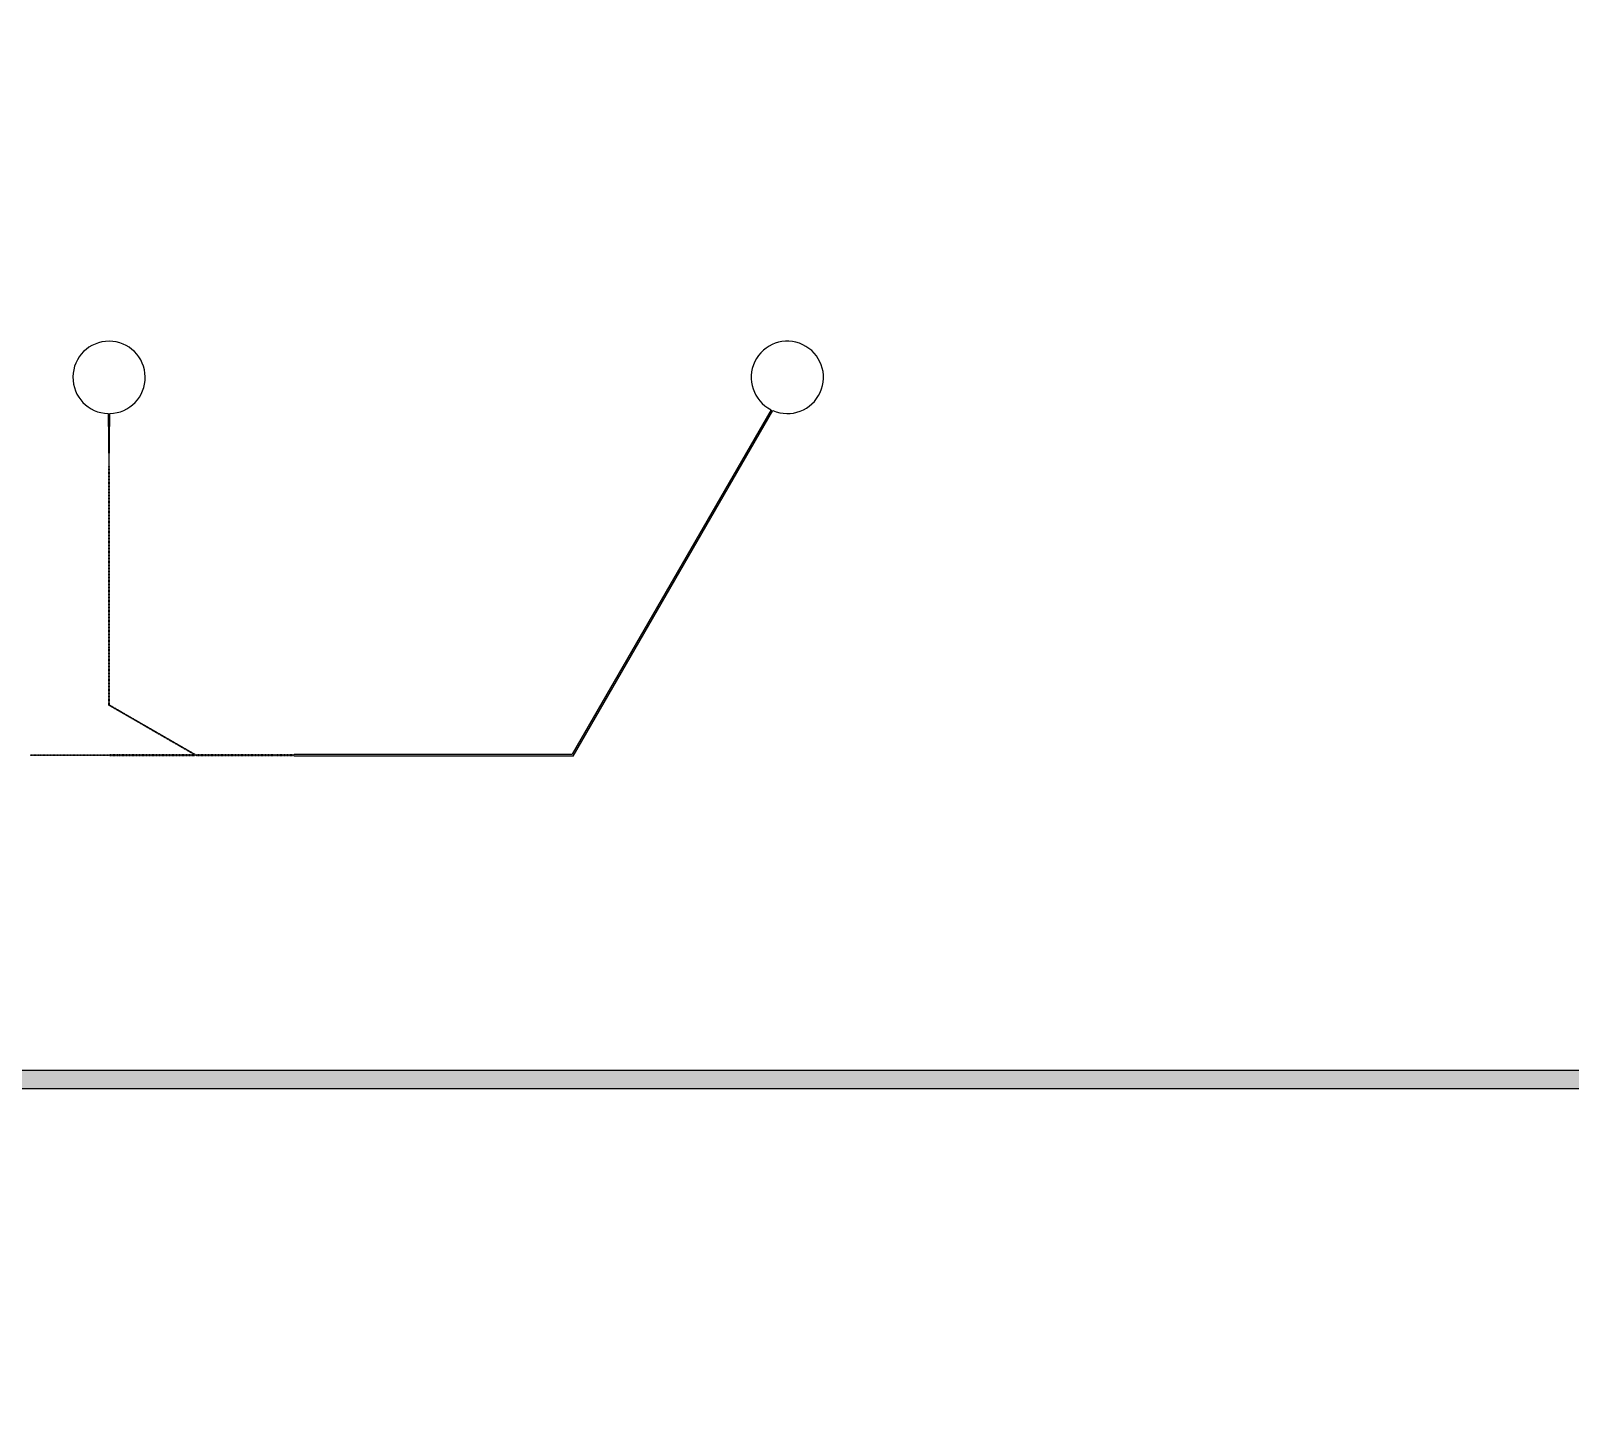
# Model space of a CAD drawing. Header units: inches. Extents: x 0 to 114300, y 0 to 114300.
# Drawn here: x 44168 to 52470, y 54031 to 61437 of the extents above; entities that cross this region are included whole.
import ezdxf

# ---------------------------------------------------------------- set-up
doc = ezdxf.new("R2010")
doc.units = ezdxf.units.IN
doc.header["$MEASUREMENT"] = 0

msp = doc.modelspace()

# ---------------------------------------------------------------- hatches: boundary and pattern name
h = msp.add_hatch()
h.set_pattern_fill('ANSI31', color=256, scale=100)
h.set_pattern_definition([(45, (-3636.992, -6350), (-8.8388348, 8.8388348), [])])
h.paths.add_polyline_path([(114300, 0), (0, 0), (0, 114300), (114300, 114300)])
edge = h.paths.add_edge_path(flags=16)
edge.add_arc((57150, 57150), 50800, 288.35844, 529.79531, ccw=False)
edge.add_line((73150, 8935.5), (41150, 8935.5))
edge.add_arc((57150, 57150), 50800, 190.20469, 251.64156, ccw=False)
edge.add_arc((57150, 57150), 50800, 169.79531, 190.20469, ccw=False)
h = msp.add_hatch(color=256)
h.dxf.hatch_style = 1
h.paths.add_polyline_path([(29455, 55832.5), (84455, 55832.5), (84455, 55732.5), (29455, 55732.5)])
h.paths.add_polyline_path([(27540, 67494.6), (27440, 67494.6), (27440, 56494.6), (27540, 56494.6)])

# ---------------------------------------------------------------- linework, layer by layer
for p, q in [((44585.4, 59373.2), (44588.9, 59086.9)), ((44591.9, 59086.9), (44595.4, 59373.2)), ((44588.9, 59083.9), (44588.9, 59086.9)), ((44591.9, 59083.9), (44588.9, 59083.9)), ((44591.9, 59086.9), (44591.9, 59083.9)), ((45050.8, 57533.8), (45052.3, 57536.4)), ((45050.8, 57533.8), (45054.9, 57534.9)), ((45052.3, 57536.4), (45054.9, 57534.9)), ((45584.9, 57532.9), (45584.9, 57529.9)), ((45587.9, 57532.9), (45584.9, 57532.9)), ((45584.9, 57529.9), (45587.9, 57529.9)), ((45587.9, 57536.4), (47087.9, 57536.4)), ((45587.9, 57536.4), (45587.9, 57532.9)), ((45587.9, 57526.4), (45587.9, 57529.9)), ((47093.7, 57526.4), (45587.9, 57526.4))]:
    msp.add_line(p, q)
for points in [[(48160.4, 59393.9), (47087.9, 57536.4)], [(47093.7, 57526.4), (48169.5, 59389.7)]]:
    msp.add_lwpolyline(points)
for points in [[(44591.9, 59077.9), (44588.9, 59077.9), (44588.9, 59080.9), (44591.9, 59080.9)], [(44591.9, 59071.9), (44588.9, 59071.9), (44588.9, 59074.9), (44591.9, 59074.9)], [(44591.9, 59065.9), (44588.9, 59065.9), (44588.9, 59068.9), (44591.9, 59068.9)], [(44591.9, 59059.9), (44588.9, 59059.9), (44588.9, 59062.9), (44591.9, 59062.9)], [(44591.9, 59053.9), (44588.9, 59053.9), (44588.9, 59056.9), (44591.9, 59056.9)], [(44591.9, 59047.9), (44588.9, 59047.9), (44588.9, 59050.9), (44591.9, 59050.9)], [(44591.9, 59041.9), (44588.9, 59041.9), (44588.9, 59044.9), (44591.9, 59044.9)], [(44591.9, 59035.9), (44588.9, 59035.9), (44588.9, 59038.9), (44591.9, 59038.9)], [(44591.9, 59029.9), (44588.9, 59029.9), (44588.9, 59032.9), (44591.9, 59032.9)], [(44591.9, 59023.9), (44588.9, 59023.9), (44588.9, 59026.9), (44591.9, 59026.9)], [(44591.9, 59017.9), (44588.9, 59017.9), (44588.9, 59020.9), (44591.9, 59020.9)], [(44591.9, 59011.9), (44588.9, 59011.9), (44588.9, 59014.9), (44591.9, 59014.9)], [(44591.9, 59005.9), (44588.9, 59005.9), (44588.9, 59008.9), (44591.9, 59008.9)], [(44591.9, 58999.9), (44588.9, 58999.9), (44588.9, 59002.9), (44591.9, 59002.9)], [(44591.9, 58993.9), (44588.9, 58993.9), (44588.9, 58996.9), (44591.9, 58996.9)], [(44591.9, 58987.9), (44588.9, 58987.9), (44588.9, 58990.9), (44591.9, 58990.9)], [(44591.9, 58981.9), (44588.9, 58981.9), (44588.9, 58984.9), (44591.9, 58984.9)], [(44591.9, 58975.9), (44588.9, 58975.9), (44588.9, 58978.9), (44591.9, 58978.9)], [(44591.9, 58969.9), (44588.9, 58969.9), (44588.9, 58972.9), (44591.9, 58972.9)], [(44591.9, 58963.9), (44588.9, 58963.9), (44588.9, 58966.9), (44591.9, 58966.9)], [(44591.9, 58957.9), (44588.9, 58957.9), (44588.9, 58960.9), (44591.9, 58960.9)], [(44591.9, 58951.9), (44588.9, 58951.9), (44588.9, 58954.9), (44591.9, 58954.9)], [(44591.9, 58945.9), (44588.9, 58945.9), (44588.9, 58948.9), (44591.9, 58948.9)], [(44591.9, 58939.9), (44588.9, 58939.9), (44588.9, 58942.9), (44591.9, 58942.9)], [(44591.9, 58933.9), (44588.9, 58933.9), (44588.9, 58936.9), (44591.9, 58936.9)], [(44591.9, 58927.9), (44588.9, 58927.9), (44588.9, 58930.9), (44591.9, 58930.9)], [(44591.9, 58921.9), (44588.9, 58921.9), (44588.9, 58924.9), (44591.9, 58924.9)], [(44591.9, 58915.9), (44588.9, 58915.9), (44588.9, 58918.9), (44591.9, 58918.9)], [(44591.9, 58909.9), (44588.9, 58909.9), (44588.9, 58912.9), (44591.9, 58912.9)], [(44591.9, 58903.9), (44588.9, 58903.9), (44588.9, 58906.9), (44591.9, 58906.9)], [(44591.9, 58897.9), (44588.9, 58897.9), (44588.9, 58900.9), (44591.9, 58900.9)], [(44591.9, 58891.9), (44588.9, 58891.9), (44588.9, 58894.9), (44591.9, 58894.9)], [(44591.9, 58885.9), (44588.9, 58885.9), (44588.9, 58888.9), (44591.9, 58888.9)], [(44591.9, 58879.9), (44588.9, 58879.9), (44588.9, 58882.9), (44591.9, 58882.9)], [(44591.9, 58873.9), (44588.9, 58873.9), (44588.9, 58876.9), (44591.9, 58876.9)], [(44591.9, 58867.9), (44588.9, 58867.9), (44588.9, 58870.9), (44591.9, 58870.9)], [(44591.9, 58861.9), (44588.9, 58861.9), (44588.9, 58864.9), (44591.9, 58864.9)], [(44591.9, 58855.9), (44588.9, 58855.9), (44588.9, 58858.9), (44591.9, 58858.9)], [(44591.9, 58849.9), (44588.9, 58849.9), (44588.9, 58852.9), (44591.9, 58852.9)], [(44591.9, 58843.9), (44588.9, 58843.9), (44588.9, 58846.9), (44591.9, 58846.9)], [(44591.9, 58837.9), (44588.9, 58837.9), (44588.9, 58840.9), (44591.9, 58840.9)], [(44591.9, 58831.9), (44588.9, 58831.9), (44588.9, 58834.9), (44591.9, 58834.9)], [(44591.9, 58825.9), (44588.9, 58825.9), (44588.9, 58828.9), (44591.9, 58828.9)], [(44591.9, 58819.9), (44588.9, 58819.9), (44588.9, 58822.9), (44591.9, 58822.9)], [(44591.9, 58813.9), (44588.9, 58813.9), (44588.9, 58816.9), (44591.9, 58816.9)], [(44591.9, 58807.9), (44588.9, 58807.9), (44588.9, 58810.9), (44591.9, 58810.9)], [(44591.9, 58801.9), (44588.9, 58801.9), (44588.9, 58804.9), (44591.9, 58804.9)], [(44591.9, 58795.9), (44588.9, 58795.9), (44588.9, 58798.9), (44591.9, 58798.9)], [(44591.9, 58789.9), (44588.9, 58789.9), (44588.9, 58792.9), (44591.9, 58792.9)], [(44591.9, 58783.9), (44588.9, 58783.9), (44588.9, 58786.9), (44591.9, 58786.9)], [(44591.9, 58777.9), (44588.9, 58777.9), (44588.9, 58780.9), (44591.9, 58780.9)], [(44591.9, 58771.9), (44588.9, 58771.9), (44588.9, 58774.9), (44591.9, 58774.9)], [(44591.9, 58765.9), (44588.9, 58765.9), (44588.9, 58768.9), (44591.9, 58768.9)], [(44591.9, 58759.9), (44588.9, 58759.9), (44588.9, 58762.9), (44591.9, 58762.9)], [(44591.9, 58753.9), (44588.9, 58753.9), (44588.9, 58756.9), (44591.9, 58756.9)], [(44591.9, 58747.9), (44588.9, 58747.9), (44588.9, 58750.9), (44591.9, 58750.9)], [(44591.9, 58741.9), (44588.9, 58741.9), (44588.9, 58744.9), (44591.9, 58744.9)], [(44591.9, 58735.9), (44588.9, 58735.9), (44588.9, 58738.9), (44591.9, 58738.9)], [(44591.9, 58729.9), (44588.9, 58729.9), (44588.9, 58732.9), (44591.9, 58732.9)], [(44591.9, 58723.9), (44588.9, 58723.9), (44588.9, 58726.9), (44591.9, 58726.9)], [(44591.9, 58717.9), (44588.9, 58717.9), (44588.9, 58720.9), (44591.9, 58720.9)], [(44591.9, 58711.9), (44588.9, 58711.9), (44588.9, 58714.9), (44591.9, 58714.9)], [(44591.9, 58705.9), (44588.9, 58705.9), (44588.9, 58708.9), (44591.9, 58708.9)], [(44591.9, 58699.9), (44588.9, 58699.9), (44588.9, 58702.9), (44591.9, 58702.9)], [(44591.9, 58693.9), (44588.9, 58693.9), (44588.9, 58696.9), (44591.9, 58696.9)], [(44591.9, 58687.9), (44588.9, 58687.9), (44588.9, 58690.9), (44591.9, 58690.9)], [(44591.9, 58681.9), (44588.9, 58681.9), (44588.9, 58684.9), (44591.9, 58684.9)], [(44591.9, 58675.9), (44588.9, 58675.9), (44588.9, 58678.9), (44591.9, 58678.9)], [(44591.9, 58669.9), (44588.9, 58669.9), (44588.9, 58672.9), (44591.9, 58672.9)], [(44591.9, 58663.9), (44588.9, 58663.9), (44588.9, 58666.9), (44591.9, 58666.9)], [(44591.9, 58657.9), (44588.9, 58657.9), (44588.9, 58660.9), (44591.9, 58660.9)], [(44591.9, 58651.9), (44588.9, 58651.9), (44588.9, 58654.9), (44591.9, 58654.9)], [(44591.9, 58645.9), (44588.9, 58645.9), (44588.9, 58648.9), (44591.9, 58648.9)], [(44591.9, 58639.9), (44588.9, 58639.9), (44588.9, 58642.9), (44591.9, 58642.9)], [(44591.9, 58633.9), (44588.9, 58633.9), (44588.9, 58636.9), (44591.9, 58636.9)], [(44591.9, 58627.9), (44588.9, 58627.9), (44588.9, 58630.9), (44591.9, 58630.9)], [(44591.9, 58621.9), (44588.9, 58621.9), (44588.9, 58624.9), (44591.9, 58624.9)], [(44591.9, 58615.9), (44588.9, 58615.9), (44588.9, 58618.9), (44591.9, 58618.9)], [(44591.9, 58609.9), (44588.9, 58609.9), (44588.9, 58612.9), (44591.9, 58612.9)], [(44591.9, 58603.9), (44588.9, 58603.9), (44588.9, 58606.9), (44591.9, 58606.9)], [(44591.9, 58597.9), (44588.9, 58597.9), (44588.9, 58600.9), (44591.9, 58600.9)], [(44591.9, 58591.9), (44588.9, 58591.9), (44588.9, 58594.9), (44591.9, 58594.9)], [(44591.9, 58585.9), (44588.9, 58585.9), (44588.9, 58588.9), (44591.9, 58588.9)], [(44591.9, 58579.9), (44588.9, 58579.9), (44588.9, 58582.9), (44591.9, 58582.9)], [(44591.9, 58573.9), (44588.9, 58573.9), (44588.9, 58576.9), (44591.9, 58576.9)], [(44591.9, 58567.9), (44588.9, 58567.9), (44588.9, 58570.9), (44591.9, 58570.9)], [(44591.9, 58561.9), (44588.9, 58561.9), (44588.9, 58564.9), (44591.9, 58564.9)], [(44591.9, 58555.9), (44588.9, 58555.9), (44588.9, 58558.9), (44591.9, 58558.9)], [(44591.9, 58549.9), (44588.9, 58549.9), (44588.9, 58552.9), (44591.9, 58552.9)], [(44591.9, 58543.9), (44588.9, 58543.9), (44588.9, 58546.9), (44591.9, 58546.9)], [(44591.9, 58537.9), (44588.9, 58537.9), (44588.9, 58540.9), (44591.9, 58540.9)], [(44591.9, 58531.9), (44588.9, 58531.9), (44588.9, 58534.9), (44591.9, 58534.9)], [(44591.9, 58525.9), (44588.9, 58525.9), (44588.9, 58528.9), (44591.9, 58528.9)], [(44591.9, 58519.9), (44588.9, 58519.9), (44588.9, 58522.9), (44591.9, 58522.9)], [(44591.9, 58513.9), (44588.9, 58513.9), (44588.9, 58516.9), (44591.9, 58516.9)], [(44591.9, 58507.9), (44588.9, 58507.9), (44588.9, 58510.9), (44591.9, 58510.9)], [(44591.9, 58501.9), (44588.9, 58501.9), (44588.9, 58504.9), (44591.9, 58504.9)], [(44591.9, 58495.9), (44588.9, 58495.9), (44588.9, 58498.9), (44591.9, 58498.9)], [(44591.9, 58489.9), (44588.9, 58489.9), (44588.9, 58492.9), (44591.9, 58492.9)], [(44591.9, 58483.9), (44588.9, 58483.9), (44588.9, 58486.9), (44591.9, 58486.9)], [(44591.9, 58477.9), (44588.9, 58477.9), (44588.9, 58480.9), (44591.9, 58480.9)], [(44591.9, 58471.9), (44588.9, 58471.9), (44588.9, 58474.9), (44591.9, 58474.9)], [(44591.9, 58465.9), (44588.9, 58465.9), (44588.9, 58468.9), (44591.9, 58468.9)], [(44591.9, 58459.9), (44588.9, 58459.9), (44588.9, 58462.9), (44591.9, 58462.9)], [(44591.9, 58453.9), (44588.9, 58453.9), (44588.9, 58456.9), (44591.9, 58456.9)], [(44591.9, 58447.9), (44588.9, 58447.9), (44588.9, 58450.9), (44591.9, 58450.9)], [(44591.9, 58441.9), (44588.9, 58441.9), (44588.9, 58444.9), (44591.9, 58444.9)], [(44591.9, 58435.9), (44588.9, 58435.9), (44588.9, 58438.9), (44591.9, 58438.9)], [(44591.9, 58429.9), (44588.9, 58429.9), (44588.9, 58432.9), (44591.9, 58432.9)], [(44591.9, 58423.9), (44588.9, 58423.9), (44588.9, 58426.9), (44591.9, 58426.9)], [(44591.9, 58417.9), (44588.9, 58417.9), (44588.9, 58420.9), (44591.9, 58420.9)], [(44591.9, 58411.9), (44588.9, 58411.9), (44588.9, 58414.9), (44591.9, 58414.9)], [(44591.9, 58405.9), (44588.9, 58405.9), (44588.9, 58408.9), (44591.9, 58408.9)], [(44591.9, 58399.9), (44588.9, 58399.9), (44588.9, 58402.9), (44591.9, 58402.9)], [(44591.9, 58393.9), (44588.9, 58393.9), (44588.9, 58396.9), (44591.9, 58396.9)], [(44591.9, 58387.9), (44588.9, 58387.9), (44588.9, 58390.9), (44591.9, 58390.9)], [(44591.9, 58381.9), (44588.9, 58381.9), (44588.9, 58384.9), (44591.9, 58384.9)], [(44591.9, 58375.9), (44588.9, 58375.9), (44588.9, 58378.9), (44591.9, 58378.9)], [(44591.9, 58369.9), (44588.9, 58369.9), (44588.9, 58372.9), (44591.9, 58372.9)], [(44591.9, 58363.9), (44588.9, 58363.9), (44588.9, 58366.9), (44591.9, 58366.9)], [(44591.9, 58357.9), (44588.9, 58357.9), (44588.9, 58360.9), (44591.9, 58360.9)], [(44591.9, 58351.9), (44588.9, 58351.9), (44588.9, 58354.9), (44591.9, 58354.9)], [(44591.9, 58345.9), (44588.9, 58345.9), (44588.9, 58348.9), (44591.9, 58348.9)], [(44591.9, 58339.9), (44588.9, 58339.9), (44588.9, 58342.9), (44591.9, 58342.9)], [(44591.9, 58333.9), (44588.9, 58333.9), (44588.9, 58336.9), (44591.9, 58336.9)], [(44591.9, 58327.9), (44588.9, 58327.9), (44588.9, 58330.9), (44591.9, 58330.9)], [(44591.9, 58321.9), (44588.9, 58321.9), (44588.9, 58324.9), (44591.9, 58324.9)], [(44591.9, 58315.9), (44588.9, 58315.9), (44588.9, 58318.9), (44591.9, 58318.9)], [(44591.9, 58309.9), (44588.9, 58309.9), (44588.9, 58312.9), (44591.9, 58312.9)], [(44591.9, 58303.9), (44588.9, 58303.9), (44588.9, 58306.9), (44591.9, 58306.9)], [(44591.9, 58297.9), (44588.9, 58297.9), (44588.9, 58300.9), (44591.9, 58300.9)], [(44591.9, 58291.9), (44588.9, 58291.9), (44588.9, 58294.9), (44591.9, 58294.9)], [(44591.9, 58285.9), (44588.9, 58285.9), (44588.9, 58288.9), (44591.9, 58288.9)], [(44591.9, 58279.9), (44588.9, 58279.9), (44588.9, 58282.9), (44591.9, 58282.9)], [(44591.9, 58273.9), (44588.9, 58273.9), (44588.9, 58276.9), (44591.9, 58276.9)], [(44591.9, 58267.9), (44588.9, 58267.9), (44588.9, 58270.9), (44591.9, 58270.9)], [(44591.9, 58261.9), (44588.9, 58261.9), (44588.9, 58264.9), (44591.9, 58264.9)], [(44591.9, 58255.9), (44588.9, 58255.9), (44588.9, 58258.9), (44591.9, 58258.9)], [(44591.9, 58249.9), (44588.9, 58249.9), (44588.9, 58252.9), (44591.9, 58252.9)], [(44591.9, 58243.9), (44588.9, 58243.9), (44588.9, 58246.9), (44591.9, 58246.9)], [(44591.9, 58237.9), (44588.9, 58237.9), (44588.9, 58240.9), (44591.9, 58240.9)], [(44591.9, 58231.9), (44588.9, 58231.9), (44588.9, 58234.9), (44591.9, 58234.9)], [(44591.9, 58225.9), (44588.9, 58225.9), (44588.9, 58228.9), (44591.9, 58228.9)], [(44591.9, 58219.9), (44588.9, 58219.9), (44588.9, 58222.9), (44591.9, 58222.9)], [(44591.9, 58213.9), (44588.9, 58213.9), (44588.9, 58216.9), (44591.9, 58216.9)], [(44591.9, 58207.9), (44588.9, 58207.9), (44588.9, 58210.9), (44591.9, 58210.9)], [(44591.9, 58201.9), (44588.9, 58201.9), (44588.9, 58204.9), (44591.9, 58204.9)], [(44591.9, 58195.9), (44588.9, 58195.9), (44588.9, 58198.9), (44591.9, 58198.9)], [(44591.9, 58189.9), (44588.9, 58189.9), (44588.9, 58192.9), (44591.9, 58192.9)], [(44591.9, 58183.9), (44588.9, 58183.9), (44588.9, 58186.9), (44591.9, 58186.9)], [(44591.9, 58177.9), (44588.9, 58177.9), (44588.9, 58180.9), (44591.9, 58180.9)], [(44591.9, 58171.9), (44588.9, 58171.9), (44588.9, 58174.9), (44591.9, 58174.9)], [(44591.9, 58165.9), (44588.9, 58165.9), (44588.9, 58168.9), (44591.9, 58168.9)], [(44591.9, 58159.9), (44588.9, 58159.9), (44588.9, 58162.9), (44591.9, 58162.9)], [(44591.9, 58153.9), (44588.9, 58153.9), (44588.9, 58156.9), (44591.9, 58156.9)], [(44591.9, 58147.9), (44588.9, 58147.9), (44588.9, 58150.9), (44591.9, 58150.9)], [(44591.9, 58141.9), (44588.9, 58141.9), (44588.9, 58144.9), (44591.9, 58144.9)], [(44591.9, 58135.9), (44588.9, 58135.9), (44588.9, 58138.9), (44591.9, 58138.9)], [(44591.9, 58129.9), (44588.9, 58129.9), (44588.9, 58132.9), (44591.9, 58132.9)], [(44591.9, 58123.9), (44588.9, 58123.9), (44588.9, 58126.9), (44591.9, 58126.9)], [(44591.9, 58117.9), (44588.9, 58117.9), (44588.9, 58120.9), (44591.9, 58120.9)], [(44591.9, 58111.9), (44588.9, 58111.9), (44588.9, 58114.9), (44591.9, 58114.9)], [(44591.9, 58105.9), (44588.9, 58105.9), (44588.9, 58108.9), (44591.9, 58108.9)], [(44591.9, 58099.9), (44588.9, 58099.9), (44588.9, 58102.9), (44591.9, 58102.9)], [(44591.9, 58093.9), (44588.9, 58093.9), (44588.9, 58096.9), (44591.9, 58096.9)], [(44591.9, 58087.9), (44588.9, 58087.9), (44588.9, 58090.9), (44591.9, 58090.9)], [(44591.9, 58081.9), (44588.9, 58081.9), (44588.9, 58084.9), (44591.9, 58084.9)], [(44591.9, 58075.9), (44588.9, 58075.9), (44588.9, 58078.9), (44591.9, 58078.9)], [(44591.9, 58069.9), (44588.9, 58069.9), (44588.9, 58072.9), (44591.9, 58072.9)], [(44591.9, 58063.9), (44588.9, 58063.9), (44588.9, 58066.9), (44591.9, 58066.9)], [(44591.9, 58057.9), (44588.9, 58057.9), (44588.9, 58060.9), (44591.9, 58060.9)], [(44591.9, 58051.9), (44588.9, 58051.9), (44588.9, 58054.9), (44591.9, 58054.9)], [(44591.9, 58045.9), (44588.9, 58045.9), (44588.9, 58048.9), (44591.9, 58048.9)], [(44591.9, 58039.9), (44588.9, 58039.9), (44588.9, 58042.9), (44591.9, 58042.9)], [(44591.9, 58033.9), (44588.9, 58033.9), (44588.9, 58036.9), (44591.9, 58036.9)], [(44591.9, 58027.9), (44588.9, 58027.9), (44588.9, 58030.9), (44591.9, 58030.9)], [(44591.9, 58021.9), (44588.9, 58021.9), (44588.9, 58024.9), (44591.9, 58024.9)], [(44591.9, 58015.9), (44588.9, 58015.9), (44588.9, 58018.9), (44591.9, 58018.9)], [(44591.9, 58009.9), (44588.9, 58009.9), (44588.9, 58012.9), (44591.9, 58012.9)], [(44591.9, 58003.9), (44588.9, 58003.9), (44588.9, 58006.9), (44591.9, 58006.9)], [(44591.9, 57997.9), (44588.9, 57997.9), (44588.9, 58000.9), (44591.9, 58000.9)], [(44591.9, 57991.9), (44588.9, 57991.9), (44588.9, 57994.9), (44591.9, 57994.9)], [(44591.9, 57985.9), (44588.9, 57985.9), (44588.9, 57988.9), (44591.9, 57988.9)], [(44591.9, 57979.9), (44588.9, 57979.9), (44588.9, 57982.9), (44591.9, 57982.9)], [(44591.9, 57973.9), (44588.9, 57973.9), (44588.9, 57976.9), (44591.9, 57976.9)], [(44591.9, 57967.9), (44588.9, 57967.9), (44588.9, 57970.9), (44591.9, 57970.9)], [(44591.9, 57961.9), (44588.9, 57961.9), (44588.9, 57964.9), (44591.9, 57964.9)], [(44591.9, 57955.9), (44588.9, 57955.9), (44588.9, 57958.9), (44591.9, 57958.9)], [(44591.9, 57949.9), (44588.9, 57949.9), (44588.9, 57952.9), (44591.9, 57952.9)], [(44591.9, 57943.9), (44588.9, 57943.9), (44588.9, 57946.9), (44591.9, 57946.9)], [(44591.9, 57937.9), (44588.9, 57937.9), (44588.9, 57940.9), (44591.9, 57940.9)], [(44591.9, 57931.9), (44588.9, 57931.9), (44588.9, 57934.9), (44591.9, 57934.9)], [(44591.9, 57925.9), (44588.9, 57925.9), (44588.9, 57928.9), (44591.9, 57928.9)], [(44591.9, 57919.9), (44588.9, 57919.9), (44588.9, 57922.9), (44591.9, 57922.9)], [(44591.9, 57913.9), (44588.9, 57913.9), (44588.9, 57916.9), (44591.9, 57916.9)], [(44591.9, 57907.9), (44588.9, 57907.9), (44588.9, 57910.9), (44591.9, 57910.9)], [(44591.9, 57901.9), (44588.9, 57901.9), (44588.9, 57904.9), (44591.9, 57904.9)], [(44591.9, 57895.9), (44588.9, 57895.9), (44588.9, 57898.9), (44591.9, 57898.9)], [(44591.9, 57889.9), (44588.9, 57889.9), (44588.9, 57892.9), (44591.9, 57892.9)], [(44591.9, 57883.9), (44588.9, 57883.9), (44588.9, 57886.9), (44591.9, 57886.9)], [(44591.9, 57877.9), (44588.9, 57877.9), (44588.9, 57880.9), (44591.9, 57880.9)], [(44591.9, 57871.9), (44588.9, 57871.9), (44588.9, 57874.9), (44591.9, 57874.9)], [(44591.9, 57865.9), (44588.9, 57865.9), (44588.9, 57868.9), (44591.9, 57868.9)], [(44591.9, 57859.9), (44588.9, 57859.9), (44588.9, 57862.9), (44591.9, 57862.9)], [(44588.4, 57800.8), (44589.9, 57803.4), (44592.5, 57801.9), (44591, 57799.3)], [(44591.9, 57853.9), (44588.9, 57853.9), (44588.9, 57856.9), (44591.9, 57856.9)], [(44591.9, 57847.9), (44588.9, 57847.9), (44588.9, 57850.9), (44591.9, 57850.9)], [(44591.9, 57841.9), (44588.9, 57841.9), (44588.9, 57844.9), (44591.9, 57844.9)], [(44591.9, 57835.9), (44588.9, 57835.9), (44588.9, 57838.9), (44591.9, 57838.9)], [(44591.9, 57829.9), (44588.9, 57829.9), (44588.9, 57832.9), (44591.9, 57832.9)], [(44591.9, 57823.9), (44588.9, 57823.9), (44588.9, 57826.9), (44591.9, 57826.9)], [(44591.9, 57817.9), (44588.9, 57817.9), (44588.9, 57820.9), (44591.9, 57820.9)], [(44591.9, 57811.9), (44588.9, 57811.9), (44588.9, 57814.9), (44591.9, 57814.9)], [(44591.9, 57805.9), (44588.9, 57805.9), (44588.9, 57808.9), (44591.9, 57808.9)], [(44593.6, 57797.8), (44595.1, 57800.4), (44597.7, 57798.9), (44596.2, 57796.3)], [(44598.8, 57794.8), (44600.3, 57797.4), (44602.9, 57795.9), (44601.4, 57793.3)], [(44604, 57791.8), (44605.5, 57794.4), (44608.1, 57792.9), (44606.6, 57790.3)], [(44609.2, 57788.8), (44610.7, 57791.4), (44613.3, 57789.9), (44611.8, 57787.3)], [(44614.4, 57785.8), (44615.9, 57788.4), (44618.5, 57786.9), (44617, 57784.3)], [(44619.6, 57782.8), (44621.1, 57785.4), (44623.7, 57783.9), (44622.2, 57781.3)], [(44624.8, 57779.8), (44626.3, 57782.4), (44628.9, 57780.9), (44627.4, 57778.3)], [(44629.9, 57776.8), (44631.4, 57779.4), (44634, 57777.9), (44632.5, 57775.3)], [(44635.1, 57773.8), (44636.6, 57776.4), (44639.2, 57774.9), (44637.7, 57772.3)], [(44640.3, 57770.8), (44641.8, 57773.4), (44644.4, 57771.9), (44642.9, 57769.3)], [(44645.5, 57767.8), (44647, 57770.4), (44649.6, 57768.9), (44648.1, 57766.3)], [(44650.7, 57764.8), (44652.2, 57767.4), (44654.8, 57765.9), (44653.3, 57763.3)], [(44655.9, 57761.8), (44657.4, 57764.4), (44660, 57762.9), (44658.5, 57760.3)], [(44661.1, 57758.8), (44662.6, 57761.4), (44665.2, 57759.9), (44663.7, 57757.3)], [(44666.3, 57755.8), (44667.8, 57758.4), (44670.4, 57756.9), (44668.9, 57754.3)], [(44671.5, 57752.8), (44673, 57755.4), (44675.6, 57753.9), (44674.1, 57751.3)], [(44676.7, 57749.8), (44678.2, 57752.4), (44680.8, 57750.9), (44679.3, 57748.3)], [(44681.9, 57746.8), (44683.4, 57749.4), (44686, 57747.9), (44684.5, 57745.3)], [(44687.1, 57743.8), (44688.6, 57746.4), (44691.2, 57744.9), (44689.7, 57742.3)], [(44692.3, 57740.8), (44693.8, 57743.4), (44696.4, 57741.9), (44694.9, 57739.3)], [(44697.5, 57737.8), (44699, 57740.4), (44701.6, 57738.9), (44700.1, 57736.3)], [(44702.7, 57734.8), (44704.2, 57737.4), (44706.8, 57735.9), (44705.3, 57733.3)], [(44707.9, 57731.8), (44709.4, 57734.4), (44712, 57732.9), (44710.5, 57730.3)], [(44713.1, 57728.8), (44714.6, 57731.4), (44717.2, 57729.9), (44715.7, 57727.3)], [(44718.3, 57725.8), (44719.8, 57728.4), (44722.4, 57726.9), (44720.9, 57724.3)], [(44723.5, 57722.8), (44725, 57725.4), (44727.6, 57723.9), (44726.1, 57721.3)], [(44728.7, 57719.8), (44730.2, 57722.4), (44732.8, 57720.9), (44731.3, 57718.3)], [(44733.9, 57716.8), (44735.4, 57719.4), (44738, 57717.9), (44736.5, 57715.3)], [(44739.1, 57713.8), (44740.6, 57716.4), (44743.2, 57714.9), (44741.7, 57712.3)], [(44744.3, 57710.8), (44745.8, 57713.4), (44748.4, 57711.9), (44746.9, 57709.3)], [(44749.5, 57707.8), (44751, 57710.4), (44753.6, 57708.9), (44752.1, 57706.3)], [(44754.7, 57704.8), (44756.2, 57707.4), (44758.8, 57705.9), (44757.3, 57703.3)], [(44759.9, 57701.8), (44761.4, 57704.4), (44764, 57702.9), (44762.5, 57700.3)], [(44765, 57698.8), (44766.5, 57701.4), (44769.1, 57699.9), (44767.6, 57697.3)], [(44770.2, 57695.8), (44771.7, 57698.4), (44774.3, 57696.9), (44772.8, 57694.3)], [(44775.4, 57692.8), (44776.9, 57695.4), (44779.5, 57693.9), (44778, 57691.3)], [(44780.6, 57689.8), (44782.1, 57692.4), (44784.7, 57690.9), (44783.2, 57688.3)], [(44785.8, 57686.8), (44787.3, 57689.4), (44789.9, 57687.9), (44788.4, 57685.3)], [(44791, 57683.8), (44792.5, 57686.4), (44795.1, 57684.9), (44793.6, 57682.3)], [(44796.2, 57680.8), (44797.7, 57683.4), (44800.3, 57681.9), (44798.8, 57679.3)], [(44801.4, 57677.8), (44802.9, 57680.4), (44805.5, 57678.9), (44804, 57676.3)], [(44806.6, 57674.8), (44808.1, 57677.4), (44810.7, 57675.9), (44809.2, 57673.3)], [(44811.8, 57671.8), (44813.3, 57674.4), (44815.9, 57672.9), (44814.4, 57670.3)], [(44817, 57668.8), (44818.5, 57671.4), (44821.1, 57669.9), (44819.6, 57667.3)], [(44822.2, 57665.8), (44823.7, 57668.4), (44826.3, 57666.9), (44824.8, 57664.3)], [(44827.4, 57662.8), (44828.9, 57665.4), (44831.5, 57663.9), (44830, 57661.3)], [(44832.6, 57659.8), (44834.1, 57662.4), (44836.7, 57660.9), (44835.2, 57658.3)], [(44837.8, 57656.8), (44839.3, 57659.4), (44841.9, 57657.9), (44840.4, 57655.3)], [(44843, 57653.8), (44844.5, 57656.4), (44847.1, 57654.9), (44845.6, 57652.3)], [(44848.2, 57650.8), (44849.7, 57653.4), (44852.3, 57651.9), (44850.8, 57649.3)], [(44853.4, 57647.8), (44854.9, 57650.4), (44857.5, 57648.9), (44856, 57646.3)], [(44858.6, 57644.8), (44860.1, 57647.4), (44862.7, 57645.9), (44861.2, 57643.3)], [(44863.8, 57641.8), (44865.3, 57644.4), (44867.9, 57642.9), (44866.4, 57640.3)], [(44869, 57638.8), (44870.5, 57641.4), (44873.1, 57639.9), (44871.6, 57637.3)], [(44874.2, 57635.8), (44875.7, 57638.4), (44878.3, 57636.9), (44876.8, 57634.3)], [(44879.4, 57632.8), (44880.9, 57635.4), (44883.5, 57633.9), (44882, 57631.3)], [(44884.6, 57629.8), (44886.1, 57632.4), (44888.7, 57630.9), (44887.2, 57628.3)], [(44889.8, 57626.8), (44891.3, 57629.4), (44893.9, 57627.9), (44892.4, 57625.3)], [(44895, 57623.8), (44896.5, 57626.4), (44899.1, 57624.9), (44897.6, 57622.3)], [(44900.1, 57620.8), (44901.6, 57623.4), (44904.2, 57621.9), (44902.7, 57619.3)], [(44905.3, 57617.8), (44906.8, 57620.4), (44909.4, 57618.9), (44907.9, 57616.3)], [(44910.5, 57614.8), (44912, 57617.4), (44914.6, 57615.9), (44913.1, 57613.3)], [(44915.7, 57611.8), (44917.2, 57614.4), (44919.8, 57612.9), (44918.3, 57610.3)], [(44920.9, 57608.8), (44922.4, 57611.4), (44925, 57609.9), (44923.5, 57607.3)], [(44171.9, 57532.9), (44171.9, 57529.9), (44168.9, 57529.9), (44168.9, 57532.9)], [(44177.9, 57532.9), (44177.9, 57529.9), (44174.9, 57529.9), (44174.9, 57532.9)], [(44183.9, 57532.9), (44183.9, 57529.9), (44180.9, 57529.9), (44180.9, 57532.9)], [(44189.9, 57532.9), (44189.9, 57529.9), (44186.9, 57529.9), (44186.9, 57532.9)], [(44195.9, 57532.9), (44195.9, 57529.9), (44192.9, 57529.9), (44192.9, 57532.9)], [(44201.9, 57532.9), (44201.9, 57529.9), (44198.9, 57529.9), (44198.9, 57532.9)], [(44207.9, 57532.9), (44207.9, 57529.9), (44204.9, 57529.9), (44204.9, 57532.9)], [(44213.9, 57532.9), (44213.9, 57529.9), (44210.9, 57529.9), (44210.9, 57532.9)], [(44219.9, 57532.9), (44219.9, 57529.9), (44216.9, 57529.9), (44216.9, 57532.9)], [(44225.9, 57532.9), (44225.9, 57529.9), (44222.9, 57529.9), (44222.9, 57532.9)], [(44231.9, 57532.9), (44231.9, 57529.9), (44228.9, 57529.9), (44228.9, 57532.9)], [(44237.9, 57532.9), (44237.9, 57529.9), (44234.9, 57529.9), (44234.9, 57532.9)], [(44243.9, 57532.9), (44243.9, 57529.9), (44240.9, 57529.9), (44240.9, 57532.9)], [(44249.9, 57532.9), (44249.9, 57529.9), (44246.9, 57529.9), (44246.9, 57532.9)], [(44255.9, 57532.9), (44255.9, 57529.9), (44252.9, 57529.9), (44252.9, 57532.9)], [(44261.9, 57532.9), (44261.9, 57529.9), (44258.9, 57529.9), (44258.9, 57532.9)], [(44267.9, 57532.9), (44267.9, 57529.9), (44264.9, 57529.9), (44264.9, 57532.9)], [(44273.9, 57532.9), (44273.9, 57529.9), (44270.9, 57529.9), (44270.9, 57532.9)], [(44279.9, 57532.9), (44279.9, 57529.9), (44276.9, 57529.9), (44276.9, 57532.9)], [(44285.9, 57532.9), (44285.9, 57529.9), (44282.9, 57529.9), (44282.9, 57532.9)], [(44291.9, 57532.9), (44291.9, 57529.9), (44288.9, 57529.9), (44288.9, 57532.9)], [(44297.9, 57532.9), (44297.9, 57529.9), (44294.9, 57529.9), (44294.9, 57532.9)], [(44303.9, 57532.9), (44303.9, 57529.9), (44300.9, 57529.9), (44300.9, 57532.9)], [(44309.9, 57532.9), (44309.9, 57529.9), (44306.9, 57529.9), (44306.9, 57532.9)], [(44315.9, 57532.9), (44315.9, 57529.9), (44312.9, 57529.9), (44312.9, 57532.9)], [(44321.9, 57532.9), (44321.9, 57529.9), (44318.9, 57529.9), (44318.9, 57532.9)], [(44327.9, 57532.9), (44327.9, 57529.9), (44324.9, 57529.9), (44324.9, 57532.9)], [(44333.9, 57532.9), (44333.9, 57529.9), (44330.9, 57529.9), (44330.9, 57532.9)], [(44339.9, 57532.9), (44339.9, 57529.9), (44336.9, 57529.9), (44336.9, 57532.9)], [(44345.9, 57532.9), (44345.9, 57529.9), (44342.9, 57529.9), (44342.9, 57532.9)], [(44351.9, 57532.9), (44351.9, 57529.9), (44348.9, 57529.9), (44348.9, 57532.9)], [(44357.9, 57532.9), (44357.9, 57529.9), (44354.9, 57529.9), (44354.9, 57532.9)], [(44363.9, 57532.9), (44363.9, 57529.9), (44360.9, 57529.9), (44360.9, 57532.9)], [(44369.9, 57532.9), (44369.9, 57529.9), (44366.9, 57529.9), (44366.9, 57532.9)], [(44375.9, 57532.9), (44375.9, 57529.9), (44372.9, 57529.9), (44372.9, 57532.9)], [(44381.9, 57532.9), (44381.9, 57529.9), (44378.9, 57529.9), (44378.9, 57532.9)], [(44387.9, 57532.9), (44387.9, 57529.9), (44384.9, 57529.9), (44384.9, 57532.9)], [(44393.9, 57532.9), (44393.9, 57529.9), (44390.9, 57529.9), (44390.9, 57532.9)], [(44399.9, 57532.9), (44399.9, 57529.9), (44396.9, 57529.9), (44396.9, 57532.9)], [(44405.9, 57532.9), (44405.9, 57529.9), (44402.9, 57529.9), (44402.9, 57532.9)], [(44411.9, 57532.9), (44411.9, 57529.9), (44408.9, 57529.9), (44408.9, 57532.9)], [(44417.9, 57532.9), (44417.9, 57529.9), (44414.9, 57529.9), (44414.9, 57532.9)], [(44423.9, 57532.9), (44423.9, 57529.9), (44420.9, 57529.9), (44420.9, 57532.9)], [(44429.9, 57532.9), (44429.9, 57529.9), (44426.9, 57529.9), (44426.9, 57532.9)], [(44435.9, 57532.9), (44435.9, 57529.9), (44432.9, 57529.9), (44432.9, 57532.9)], [(44441.9, 57532.9), (44441.9, 57529.9), (44438.9, 57529.9), (44438.9, 57532.9)], [(44447.9, 57532.9), (44447.9, 57529.9), (44444.9, 57529.9), (44444.9, 57532.9)], [(44453.9, 57532.9), (44453.9, 57529.9), (44450.9, 57529.9), (44450.9, 57532.9)], [(44459.9, 57532.9), (44459.9, 57529.9), (44456.9, 57529.9), (44456.9, 57532.9)], [(44465.9, 57532.9), (44465.9, 57529.9), (44462.9, 57529.9), (44462.9, 57532.9)], [(44471.9, 57532.9), (44471.9, 57529.9), (44468.9, 57529.9), (44468.9, 57532.9)], [(44477.9, 57532.9), (44477.9, 57529.9), (44474.9, 57529.9), (44474.9, 57532.9)], [(44483.9, 57532.9), (44483.9, 57529.9), (44480.9, 57529.9), (44480.9, 57532.9)], [(44489.9, 57532.9), (44489.9, 57529.9), (44486.9, 57529.9), (44486.9, 57532.9)], [(44495.9, 57532.9), (44495.9, 57529.9), (44492.9, 57529.9), (44492.9, 57532.9)], [(44501.9, 57532.9), (44501.9, 57529.9), (44498.9, 57529.9), (44498.9, 57532.9)], [(44507.9, 57532.9), (44507.9, 57529.9), (44504.9, 57529.9), (44504.9, 57532.9)], [(44513.9, 57532.9), (44513.9, 57529.9), (44510.9, 57529.9), (44510.9, 57532.9)], [(44519.9, 57532.9), (44519.9, 57529.9), (44516.9, 57529.9), (44516.9, 57532.9)], [(44525.9, 57532.9), (44525.9, 57529.9), (44522.9, 57529.9), (44522.9, 57532.9)], [(44531.9, 57532.9), (44531.9, 57529.9), (44528.9, 57529.9), (44528.9, 57532.9)], [(44537.9, 57532.9), (44537.9, 57529.9), (44534.9, 57529.9), (44534.9, 57532.9)], [(44543.9, 57532.9), (44543.9, 57529.9), (44540.9, 57529.9), (44540.9, 57532.9)], [(44549.9, 57532.9), (44549.9, 57529.9), (44546.9, 57529.9), (44546.9, 57532.9)], [(44555.9, 57532.9), (44555.9, 57529.9), (44552.9, 57529.9), (44552.9, 57532.9)], [(44561.9, 57532.9), (44561.9, 57529.9), (44558.9, 57529.9), (44558.9, 57532.9)], [(44567.9, 57532.9), (44567.9, 57529.9), (44564.9, 57529.9), (44564.9, 57532.9)], [(44573.9, 57532.9), (44573.9, 57529.9), (44570.9, 57529.9), (44570.9, 57532.9)], [(44579.9, 57532.9), (44579.9, 57529.9), (44576.9, 57529.9), (44576.9, 57532.9)], [(44585.9, 57532.9), (44585.9, 57529.9), (44582.9, 57529.9), (44582.9, 57532.9)], [(44591.9, 57532.9), (44591.9, 57529.9), (44588.9, 57529.9), (44588.9, 57532.9)], [(44594.9, 57532.9), (44594.9, 57529.9), (44597.9, 57529.9), (44597.9, 57532.9)], [(44600.9, 57532.9), (44600.9, 57529.9), (44603.9, 57529.9), (44603.9, 57532.9)], [(44606.9, 57532.9), (44606.9, 57529.9), (44609.9, 57529.9), (44609.9, 57532.9)], [(44612.9, 57532.9), (44612.9, 57529.9), (44615.9, 57529.9), (44615.9, 57532.9)], [(44618.9, 57532.9), (44618.9, 57529.9), (44621.9, 57529.9), (44621.9, 57532.9)], [(44624.9, 57532.9), (44624.9, 57529.9), (44627.9, 57529.9), (44627.9, 57532.9)], [(44630.9, 57532.9), (44630.9, 57529.9), (44633.9, 57529.9), (44633.9, 57532.9)], [(44636.9, 57532.9), (44636.9, 57529.9), (44639.9, 57529.9), (44639.9, 57532.9)], [(44642.9, 57532.9), (44642.9, 57529.9), (44645.9, 57529.9), (44645.9, 57532.9)], [(44648.9, 57532.9), (44648.9, 57529.9), (44651.9, 57529.9), (44651.9, 57532.9)], [(44654.9, 57532.9), (44654.9, 57529.9), (44657.9, 57529.9), (44657.9, 57532.9)], [(44660.9, 57532.9), (44660.9, 57529.9), (44663.9, 57529.9), (44663.9, 57532.9)], [(44666.9, 57532.9), (44666.9, 57529.9), (44669.9, 57529.9), (44669.9, 57532.9)], [(44672.9, 57532.9), (44672.9, 57529.9), (44675.9, 57529.9), (44675.9, 57532.9)], [(44678.9, 57532.9), (44678.9, 57529.9), (44681.9, 57529.9), (44681.9, 57532.9)], [(44684.9, 57532.9), (44684.9, 57529.9), (44687.9, 57529.9), (44687.9, 57532.9)], [(44690.9, 57532.9), (44690.9, 57529.9), (44693.9, 57529.9), (44693.9, 57532.9)], [(44696.9, 57532.9), (44696.9, 57529.9), (44699.9, 57529.9), (44699.9, 57532.9)], [(44702.9, 57532.9), (44702.9, 57529.9), (44705.9, 57529.9), (44705.9, 57532.9)], [(44708.9, 57532.9), (44708.9, 57529.9), (44711.9, 57529.9), (44711.9, 57532.9)], [(44714.9, 57532.9), (44714.9, 57529.9), (44717.9, 57529.9), (44717.9, 57532.9)], [(44720.9, 57532.9), (44720.9, 57529.9), (44723.9, 57529.9), (44723.9, 57532.9)], [(44726.9, 57532.9), (44726.9, 57529.9), (44729.9, 57529.9), (44729.9, 57532.9)], [(44732.9, 57532.9), (44732.9, 57529.9), (44735.9, 57529.9), (44735.9, 57532.9)], [(44738.9, 57532.9), (44738.9, 57529.9), (44741.9, 57529.9), (44741.9, 57532.9)], [(44744.9, 57532.9), (44744.9, 57529.9), (44747.9, 57529.9), (44747.9, 57532.9)], [(44750.9, 57532.9), (44750.9, 57529.9), (44753.9, 57529.9), (44753.9, 57532.9)], [(44756.9, 57532.9), (44756.9, 57529.9), (44759.9, 57529.9), (44759.9, 57532.9)], [(44762.9, 57532.9), (44762.9, 57529.9), (44765.9, 57529.9), (44765.9, 57532.9)], [(44768.9, 57532.9), (44768.9, 57529.9), (44771.9, 57529.9), (44771.9, 57532.9)], [(44774.9, 57532.9), (44774.9, 57529.9), (44777.9, 57529.9), (44777.9, 57532.9)], [(44780.9, 57532.9), (44780.9, 57529.9), (44783.9, 57529.9), (44783.9, 57532.9)], [(44786.9, 57532.9), (44786.9, 57529.9), (44789.9, 57529.9), (44789.9, 57532.9)], [(44792.9, 57532.9), (44792.9, 57529.9), (44795.9, 57529.9), (44795.9, 57532.9)], [(44798.9, 57532.9), (44798.9, 57529.9), (44801.9, 57529.9), (44801.9, 57532.9)], [(44804.9, 57532.9), (44804.9, 57529.9), (44807.9, 57529.9), (44807.9, 57532.9)], [(44810.9, 57532.9), (44810.9, 57529.9), (44813.9, 57529.9), (44813.9, 57532.9)], [(44816.9, 57532.9), (44816.9, 57529.9), (44819.9, 57529.9), (44819.9, 57532.9)], [(44822.9, 57532.9), (44822.9, 57529.9), (44825.9, 57529.9), (44825.9, 57532.9)], [(44828.9, 57532.9), (44828.9, 57529.9), (44831.9, 57529.9), (44831.9, 57532.9)], [(44834.9, 57532.9), (44834.9, 57529.9), (44837.9, 57529.9), (44837.9, 57532.9)], [(44840.9, 57532.9), (44840.9, 57529.9), (44843.9, 57529.9), (44843.9, 57532.9)], [(44846.9, 57532.9), (44846.9, 57529.9), (44849.9, 57529.9), (44849.9, 57532.9)], [(44852.9, 57532.9), (44852.9, 57529.9), (44855.9, 57529.9), (44855.9, 57532.9)], [(44858.9, 57532.9), (44858.9, 57529.9), (44861.9, 57529.9), (44861.9, 57532.9)], [(44864.9, 57532.9), (44864.9, 57529.9), (44867.9, 57529.9), (44867.9, 57532.9)], [(44870.9, 57532.9), (44870.9, 57529.9), (44873.9, 57529.9), (44873.9, 57532.9)], [(44876.9, 57532.9), (44876.9, 57529.9), (44879.9, 57529.9), (44879.9, 57532.9)], [(44882.9, 57532.9), (44882.9, 57529.9), (44885.9, 57529.9), (44885.9, 57532.9)], [(44888.9, 57532.9), (44888.9, 57529.9), (44891.9, 57529.9), (44891.9, 57532.9)], [(44894.9, 57532.9), (44894.9, 57529.9), (44897.9, 57529.9), (44897.9, 57532.9)], [(44900.9, 57532.9), (44900.9, 57529.9), (44903.9, 57529.9), (44903.9, 57532.9)], [(44906.9, 57532.9), (44906.9, 57529.9), (44909.9, 57529.9), (44909.9, 57532.9)], [(44912.9, 57532.9), (44912.9, 57529.9), (44915.9, 57529.9), (44915.9, 57532.9)], [(44918.9, 57532.9), (44918.9, 57529.9), (44921.9, 57529.9), (44921.9, 57532.9)], [(44924.9, 57532.9), (44924.9, 57529.9), (44927.9, 57529.9), (44927.9, 57532.9)], [(44926.1, 57605.8), (44927.6, 57608.4), (44930.2, 57606.9), (44928.7, 57604.3)], [(44930.9, 57532.9), (44930.9, 57529.9), (44933.9, 57529.9), (44933.9, 57532.9)], [(44931.3, 57602.8), (44932.8, 57605.4), (44935.4, 57603.9), (44933.9, 57601.3)], [(44936.5, 57599.8), (44938, 57602.4), (44940.6, 57600.9), (44939.1, 57598.3)], [(44936.9, 57532.9), (44936.9, 57529.9), (44939.9, 57529.9), (44939.9, 57532.9)], [(44941.7, 57596.8), (44943.2, 57599.4), (44945.8, 57597.9), (44944.3, 57595.3)], [(44942.9, 57532.9), (44942.9, 57529.9), (44945.9, 57529.9), (44945.9, 57532.9)], [(44946.9, 57593.8), (44948.4, 57596.4), (44951, 57594.9), (44949.5, 57592.3)], [(44948.9, 57532.9), (44948.9, 57529.9), (44951.9, 57529.9), (44951.9, 57532.9)], [(44952.1, 57590.8), (44953.6, 57593.4), (44956.2, 57591.9), (44954.7, 57589.3)], [(44954.9, 57532.9), (44954.9, 57529.9), (44957.9, 57529.9), (44957.9, 57532.9)], [(44957.3, 57587.8), (44958.8, 57590.4), (44961.4, 57588.9), (44959.9, 57586.3)], [(44960.9, 57532.9), (44960.9, 57529.9), (44963.9, 57529.9), (44963.9, 57532.9)], [(44962.5, 57584.8), (44964, 57587.4), (44966.6, 57585.9), (44965.1, 57583.3)], [(44966.9, 57532.9), (44966.9, 57529.9), (44969.9, 57529.9), (44969.9, 57532.9)], [(44967.7, 57581.8), (44969.2, 57584.4), (44971.8, 57582.9), (44970.3, 57580.3)], [(44972.9, 57578.8), (44974.4, 57581.4), (44977, 57579.9), (44975.5, 57577.3)], [(44972.9, 57532.9), (44972.9, 57529.9), (44975.9, 57529.9), (44975.9, 57532.9)], [(44978.1, 57575.8), (44979.6, 57578.4), (44982.2, 57576.9), (44980.7, 57574.3)], [(44978.9, 57532.9), (44978.9, 57529.9), (44981.9, 57529.9), (44981.9, 57532.9)], [(44983.3, 57572.8), (44984.8, 57575.4), (44987.4, 57573.9), (44985.9, 57571.3)], [(44984.9, 57532.9), (44984.9, 57529.9), (44987.9, 57529.9), (44987.9, 57532.9)], [(44988.5, 57569.8), (44990, 57572.4), (44992.6, 57570.9), (44991.1, 57568.3)], [(44990.9, 57532.9), (44990.9, 57529.9), (44993.9, 57529.9), (44993.9, 57532.9)], [(44993.7, 57566.8), (44995.2, 57569.4), (44997.8, 57567.9), (44996.3, 57565.3)], [(44996.9, 57532.9), (44996.9, 57529.9), (44999.9, 57529.9), (44999.9, 57532.9)], [(44998.9, 57563.8), (45000.4, 57566.4), (45003, 57564.9), (45001.5, 57562.3)], [(45002.9, 57532.9), (45002.9, 57529.9), (45005.9, 57529.9), (45005.9, 57532.9)], [(45004.1, 57560.8), (45005.6, 57563.4), (45008.2, 57561.9), (45006.7, 57559.3)], [(45008.9, 57532.9), (45008.9, 57529.9), (45011.9, 57529.9), (45011.9, 57532.9)], [(45009.3, 57557.8), (45010.8, 57560.4), (45013.4, 57558.9), (45011.9, 57556.3)], [(45014.5, 57554.8), (45016, 57557.4), (45018.6, 57555.9), (45017.1, 57553.3)], [(45014.9, 57532.9), (45014.9, 57529.9), (45017.9, 57529.9), (45017.9, 57532.9)], [(45019.7, 57551.8), (45021.2, 57554.4), (45023.8, 57552.9), (45022.3, 57550.3)], [(45020.9, 57532.9), (45020.9, 57529.9), (45023.9, 57529.9), (45023.9, 57532.9)], [(45024.9, 57548.8), (45026.4, 57551.4), (45029, 57549.9), (45027.5, 57547.3)], [(45026.9, 57532.9), (45026.9, 57529.9), (45029.9, 57529.9), (45029.9, 57532.9)], [(45030.1, 57545.8), (45031.6, 57548.4), (45034.2, 57546.9), (45032.7, 57544.3)], [(45032.9, 57532.9), (45032.9, 57529.9), (45035.9, 57529.9), (45035.9, 57532.9)], [(45035.2, 57542.8), (45036.7, 57545.4), (45039.3, 57543.9), (45037.8, 57541.3)], [(45038.9, 57532.9), (45038.9, 57529.9), (45041.9, 57529.9), (45041.9, 57532.9)], [(45040.4, 57539.8), (45041.9, 57542.4), (45044.5, 57540.9), (45043, 57538.3)], [(45044.9, 57532.9), (45044.9, 57529.9), (45047.9, 57529.9), (45047.9, 57532.9)], [(45045.6, 57536.8), (45047.1, 57539.4), (45049.7, 57537.9), (45048.2, 57535.3)], [(45050.9, 57532.9), (45050.9, 57529.9), (45053.9, 57529.9), (45053.9, 57532.9)], [(45056, 57530.8), (45057.5, 57533.4), (45060.1, 57531.9), (45058.6, 57529.3)], [(45062.9, 57532.9), (45062.9, 57529.9), (45065.9, 57529.9), (45065.9, 57532.9)], [(45068.9, 57532.9), (45068.9, 57529.9), (45071.9, 57529.9), (45071.9, 57532.9)], [(45074.9, 57532.9), (45074.9, 57529.9), (45077.9, 57529.9), (45077.9, 57532.9)], [(45080.9, 57532.9), (45080.9, 57529.9), (45083.9, 57529.9), (45083.9, 57532.9)], [(45086.9, 57532.9), (45086.9, 57529.9), (45089.9, 57529.9), (45089.9, 57532.9)], [(45092.9, 57532.9), (45092.9, 57529.9), (45095.9, 57529.9), (45095.9, 57532.9)], [(45098.9, 57532.9), (45098.9, 57529.9), (45101.9, 57529.9), (45101.9, 57532.9)], [(45104.9, 57532.9), (45104.9, 57529.9), (45107.9, 57529.9), (45107.9, 57532.9)], [(45110.9, 57532.9), (45110.9, 57529.9), (45113.9, 57529.9), (45113.9, 57532.9)], [(45116.9, 57532.9), (45116.9, 57529.9), (45119.9, 57529.9), (45119.9, 57532.9)], [(45122.9, 57532.9), (45122.9, 57529.9), (45125.9, 57529.9), (45125.9, 57532.9)], [(45128.9, 57532.9), (45128.9, 57529.9), (45131.9, 57529.9), (45131.9, 57532.9)], [(45134.9, 57532.9), (45134.9, 57529.9), (45137.9, 57529.9), (45137.9, 57532.9)], [(45140.9, 57532.9), (45140.9, 57529.9), (45143.9, 57529.9), (45143.9, 57532.9)], [(45146.9, 57532.9), (45146.9, 57529.9), (45149.9, 57529.9), (45149.9, 57532.9)], [(45152.9, 57532.9), (45152.9, 57529.9), (45155.9, 57529.9), (45155.9, 57532.9)], [(45158.9, 57532.9), (45158.9, 57529.9), (45161.9, 57529.9), (45161.9, 57532.9)], [(45164.9, 57532.9), (45164.9, 57529.9), (45167.9, 57529.9), (45167.9, 57532.9)], [(45170.9, 57532.9), (45170.9, 57529.9), (45173.9, 57529.9), (45173.9, 57532.9)], [(45176.9, 57532.9), (45176.9, 57529.9), (45179.9, 57529.9), (45179.9, 57532.9)], [(45182.9, 57532.9), (45182.9, 57529.9), (45185.9, 57529.9), (45185.9, 57532.9)], [(45188.9, 57532.9), (45188.9, 57529.9), (45191.9, 57529.9), (45191.9, 57532.9)], [(45194.9, 57532.9), (45194.9, 57529.9), (45197.9, 57529.9), (45197.9, 57532.9)], [(45200.9, 57532.9), (45200.9, 57529.9), (45203.9, 57529.9), (45203.9, 57532.9)], [(45206.9, 57532.9), (45206.9, 57529.9), (45209.9, 57529.9), (45209.9, 57532.9)], [(45212.9, 57532.9), (45212.9, 57529.9), (45215.9, 57529.9), (45215.9, 57532.9)], [(45218.9, 57532.9), (45218.9, 57529.9), (45221.9, 57529.9), (45221.9, 57532.9)], [(45224.9, 57532.9), (45224.9, 57529.9), (45227.9, 57529.9), (45227.9, 57532.9)], [(45230.9, 57532.9), (45230.9, 57529.9), (45233.9, 57529.9), (45233.9, 57532.9)], [(45236.9, 57532.9), (45236.9, 57529.9), (45239.9, 57529.9), (45239.9, 57532.9)], [(45242.9, 57532.9), (45242.9, 57529.9), (45245.9, 57529.9), (45245.9, 57532.9)], [(45248.9, 57532.9), (45248.9, 57529.9), (45251.9, 57529.9), (45251.9, 57532.9)], [(45254.9, 57532.9), (45254.9, 57529.9), (45257.9, 57529.9), (45257.9, 57532.9)], [(45260.9, 57532.9), (45260.9, 57529.9), (45263.9, 57529.9), (45263.9, 57532.9)], [(45266.9, 57532.9), (45266.9, 57529.9), (45269.9, 57529.9), (45269.9, 57532.9)], [(45272.9, 57532.9), (45272.9, 57529.9), (45275.9, 57529.9), (45275.9, 57532.9)], [(45278.9, 57532.9), (45278.9, 57529.9), (45281.9, 57529.9), (45281.9, 57532.9)], [(45284.9, 57532.9), (45284.9, 57529.9), (45287.9, 57529.9), (45287.9, 57532.9)], [(45290.9, 57532.9), (45290.9, 57529.9), (45293.9, 57529.9), (45293.9, 57532.9)], [(45296.9, 57532.9), (45296.9, 57529.9), (45299.9, 57529.9), (45299.9, 57532.9)], [(45302.9, 57532.9), (45302.9, 57529.9), (45305.9, 57529.9), (45305.9, 57532.9)], [(45308.9, 57532.9), (45308.9, 57529.9), (45311.9, 57529.9), (45311.9, 57532.9)], [(45314.9, 57532.9), (45314.9, 57529.9), (45317.9, 57529.9), (45317.9, 57532.9)], [(45320.9, 57532.9), (45320.9, 57529.9), (45323.9, 57529.9), (45323.9, 57532.9)], [(45326.9, 57532.9), (45326.9, 57529.9), (45329.9, 57529.9), (45329.9, 57532.9)], [(45332.9, 57532.9), (45332.9, 57529.9), (45335.9, 57529.9), (45335.9, 57532.9)], [(45338.9, 57532.9), (45338.9, 57529.9), (45341.9, 57529.9), (45341.9, 57532.9)], [(45344.9, 57532.9), (45344.9, 57529.9), (45347.9, 57529.9), (45347.9, 57532.9)], [(45350.9, 57532.9), (45350.9, 57529.9), (45353.9, 57529.9), (45353.9, 57532.9)], [(45356.9, 57532.9), (45356.9, 57529.9), (45359.9, 57529.9), (45359.9, 57532.9)], [(45362.9, 57532.9), (45362.9, 57529.9), (45365.9, 57529.9), (45365.9, 57532.9)], [(45368.9, 57532.9), (45368.9, 57529.9), (45371.9, 57529.9), (45371.9, 57532.9)], [(45374.9, 57532.9), (45374.9, 57529.9), (45377.9, 57529.9), (45377.9, 57532.9)], [(45380.9, 57532.9), (45380.9, 57529.9), (45383.9, 57529.9), (45383.9, 57532.9)], [(45386.9, 57532.9), (45386.9, 57529.9), (45389.9, 57529.9), (45389.9, 57532.9)], [(45392.9, 57532.9), (45392.9, 57529.9), (45395.9, 57529.9), (45395.9, 57532.9)], [(45398.9, 57532.9), (45398.9, 57529.9), (45401.9, 57529.9), (45401.9, 57532.9)], [(45404.9, 57532.9), (45404.9, 57529.9), (45407.9, 57529.9), (45407.9, 57532.9)], [(45410.9, 57532.9), (45410.9, 57529.9), (45413.9, 57529.9), (45413.9, 57532.9)], [(45416.9, 57532.9), (45416.9, 57529.9), (45419.9, 57529.9), (45419.9, 57532.9)], [(45422.9, 57532.9), (45422.9, 57529.9), (45425.9, 57529.9), (45425.9, 57532.9)], [(45428.9, 57532.9), (45428.9, 57529.9), (45431.9, 57529.9), (45431.9, 57532.9)], [(45434.9, 57532.9), (45434.9, 57529.9), (45437.9, 57529.9), (45437.9, 57532.9)], [(45440.9, 57532.9), (45440.9, 57529.9), (45443.9, 57529.9), (45443.9, 57532.9)], [(45446.9, 57532.9), (45446.9, 57529.9), (45449.9, 57529.9), (45449.9, 57532.9)], [(45452.9, 57532.9), (45452.9, 57529.9), (45455.9, 57529.9), (45455.9, 57532.9)], [(45458.9, 57532.9), (45458.9, 57529.9), (45461.9, 57529.9), (45461.9, 57532.9)], [(45464.9, 57532.9), (45464.9, 57529.9), (45467.9, 57529.9), (45467.9, 57532.9)], [(45470.9, 57532.9), (45470.9, 57529.9), (45473.9, 57529.9), (45473.9, 57532.9)], [(45476.9, 57532.9), (45476.9, 57529.9), (45479.9, 57529.9), (45479.9, 57532.9)], [(45482.9, 57532.9), (45482.9, 57529.9), (45485.9, 57529.9), (45485.9, 57532.9)], [(45488.9, 57532.9), (45488.9, 57529.9), (45491.9, 57529.9), (45491.9, 57532.9)], [(45494.9, 57532.9), (45494.9, 57529.9), (45497.9, 57529.9), (45497.9, 57532.9)], [(45500.9, 57532.9), (45500.9, 57529.9), (45503.9, 57529.9), (45503.9, 57532.9)], [(45506.9, 57532.9), (45506.9, 57529.9), (45509.9, 57529.9), (45509.9, 57532.9)], [(45512.9, 57532.9), (45512.9, 57529.9), (45515.9, 57529.9), (45515.9, 57532.9)], [(45518.9, 57532.9), (45518.9, 57529.9), (45521.9, 57529.9), (45521.9, 57532.9)], [(45524.9, 57532.9), (45524.9, 57529.9), (45527.9, 57529.9), (45527.9, 57532.9)], [(45530.9, 57532.9), (45530.9, 57529.9), (45533.9, 57529.9), (45533.9, 57532.9)], [(45536.9, 57532.9), (45536.9, 57529.9), (45539.9, 57529.9), (45539.9, 57532.9)], [(45542.9, 57532.9), (45542.9, 57529.9), (45545.9, 57529.9), (45545.9, 57532.9)], [(45548.9, 57532.9), (45548.9, 57529.9), (45551.9, 57529.9), (45551.9, 57532.9)], [(45554.9, 57532.9), (45554.9, 57529.9), (45557.9, 57529.9), (45557.9, 57532.9)], [(45560.9, 57532.9), (45560.9, 57529.9), (45563.9, 57529.9), (45563.9, 57532.9)], [(45566.9, 57532.9), (45566.9, 57529.9), (45569.9, 57529.9), (45569.9, 57532.9)], [(45572.9, 57532.9), (45572.9, 57529.9), (45575.9, 57529.9), (45575.9, 57532.9)], [(45578.9, 57532.9), (45578.9, 57529.9), (45581.9, 57529.9), (45581.9, 57532.9)], [(29455, 55832.5), (84455, 55832.5), (84455, 55732.5), (29455, 55732.5)]]:
    msp.add_lwpolyline(points, close=True)
for centre, start, end in [((44590.4, 59568.1), 271.46928, 268.53072), ((48248, 59568.1), 246.25786, 243.30902)]:
    msp.add_arc(centre, 195, start, end)

doc.saveas('drawing.dxf')
